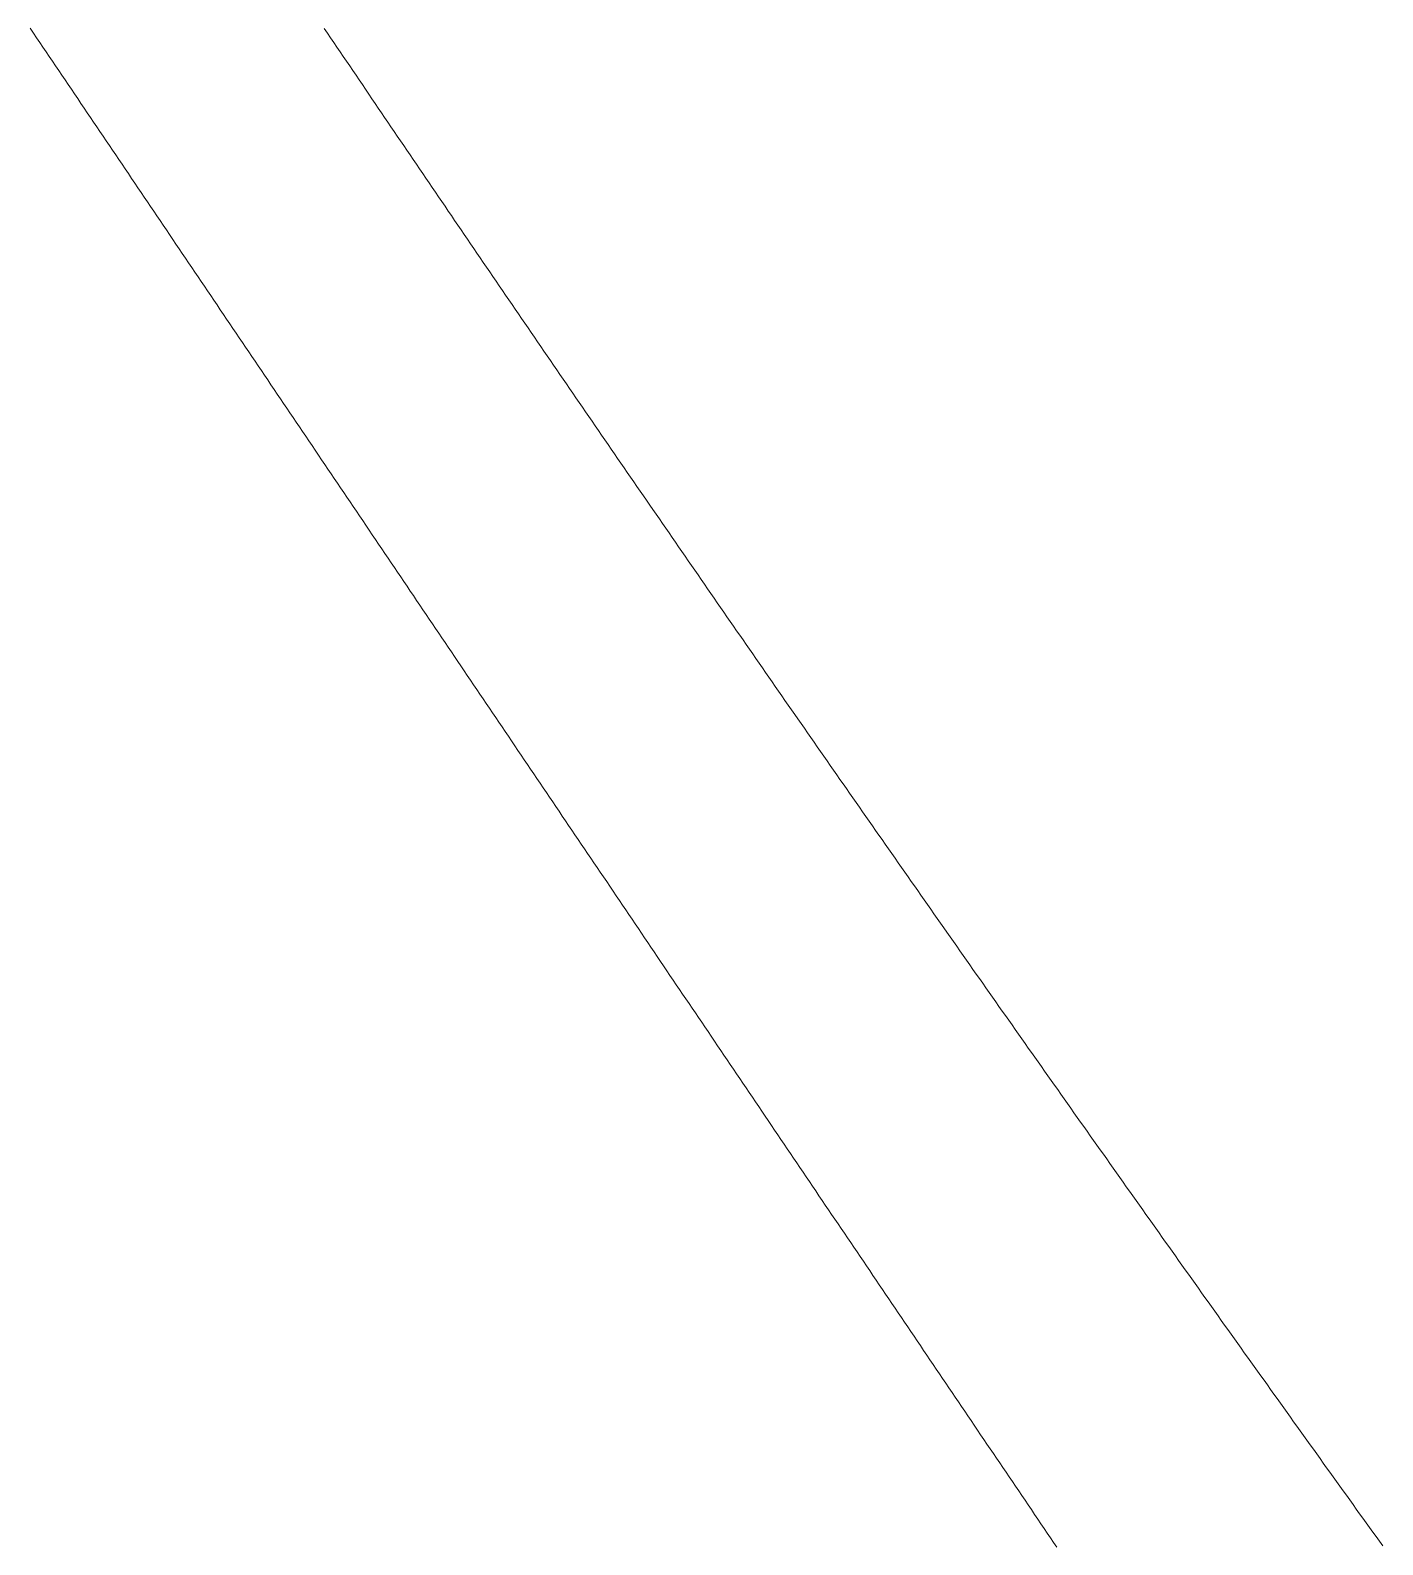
# Model space of a CAD drawing. Extents: x 174934 to 192674, y 648863 to 672607.
# Drawn here: x 180259.74 to 180283.64, y 660958.59 to 660985.36 of the extents above; entities that cross this region are included whole.
import ezdxf

# ---------------------------------------------------------------- set-up
doc = ezdxf.new("R2010")
doc.units = 0
doc.layers.add('pbitul', color=14, linetype='Continuous', lineweight=0)

msp = doc.modelspace()

# ---------------------------------------------------------------- linework, layer by layer
at = {"layer": 'pbitul', "flags": 128}
for points in [[(180277.88, 660958.547), (180277.824, 660958.63), (180277.768, 660958.713), (180277.712, 660958.796), (180277.656, 660958.879), (180277.6, 660958.962), (180277.544, 660959.044), (180277.488, 660959.127), (180277.432, 660959.21), (180277.376, 660959.293), (180277.32, 660959.376), (180277.264, 660959.458), (180277.208, 660959.541), (180277.152, 660959.624), (180277.096, 660959.707), (180277.04, 660959.79), (180276.984, 660959.873), (180276.928, 660959.955), (180276.872, 660960.038), (180276.816, 660960.121), (180276.76, 660960.204), (180276.703, 660960.287), (180276.647, 660960.37), (180276.591, 660960.452), (180276.535, 660960.535), (180276.479, 660960.618), (180276.423, 660960.701), (180276.367, 660960.784), (180276.311, 660960.867), (180276.255, 660960.949), (180276.199, 660961.032), (180276.143, 660961.115), (180276.087, 660961.198), (180276.031, 660961.281), (180275.975, 660961.364), (180275.919, 660961.446), (180275.863, 660961.529), (180275.807, 660961.612), (180275.751, 660961.695), (180275.695, 660961.778), (180275.639, 660961.861), (180275.583, 660961.943), (180275.527, 660962.026), (180275.471, 660962.109), (180275.415, 660962.192), (180275.359, 660962.275), (180275.303, 660962.358), (180275.247, 660962.44), (180275.191, 660962.523), (180275.135, 660962.606), (180275.079, 660962.689), (180275.023, 660962.772), (180274.967, 660962.855), (180274.911, 660962.938), (180274.855, 660963.02), (180274.799, 660963.103), (180274.743, 660963.186), (180274.687, 660963.269), (180274.631, 660963.352), (180274.575, 660963.435), (180274.519, 660963.517), (180274.463, 660963.6), (180274.407, 660963.683), (180274.351, 660963.766), (180274.295, 660963.849), (180274.239, 660963.932), (180274.183, 660964.014), (180274.127, 660964.097), (180274.071, 660964.18), (180274.015, 660964.263), (180273.959, 660964.346), (180273.903, 660964.429), (180273.847, 660964.511), (180273.791, 660964.594), (180273.735, 660964.677), (180273.679, 660964.76), (180273.623, 660964.843), (180273.567, 660964.926), (180273.511, 660965.009), (180273.455, 660965.091), (180273.399, 660965.174), (180273.342, 660965.257), (180273.286, 660965.34), (180273.23, 660965.423), (180273.174, 660965.506), (180273.118, 660965.588), (180273.062, 660965.671), (180273.006, 660965.754), (180272.95, 660965.837), (180272.894, 660965.92), (180272.838, 660966.003), (180272.782, 660966.086), (180272.726, 660966.168), (180272.67, 660966.251), (180272.614, 660966.334), (180272.558, 660966.417), (180272.502, 660966.5), (180272.446, 660966.583), (180272.39, 660966.665), (180272.334, 660966.748), (180272.278, 660966.831), (180272.222, 660966.914), (180272.166, 660966.997), (180272.11, 660967.08), (180272.054, 660967.163), (180271.998, 660967.245), (180271.942, 660967.328), (180271.886, 660967.411), (180271.83, 660967.494), (180271.774, 660967.577), (180271.718, 660967.66), (180271.662, 660967.742), (180271.606, 660967.825), (180271.55, 660967.908), (180271.494, 660967.991), (180271.438, 660968.074), (180271.382, 660968.157), (180271.326, 660968.24), (180271.27, 660968.322), (180271.214, 660968.405), (180271.158, 660968.488), (180271.102, 660968.571), (180271.046, 660968.654), (180270.99, 660968.737), (180270.934, 660968.82), (180270.878, 660968.902), (180270.822, 660968.985), (180270.766, 660969.068), (180270.71, 660969.151), (180270.654, 660969.234), (180270.598, 660969.317), (180270.543, 660969.4), (180270.487, 660969.482), (180270.431, 660969.565), (180270.375, 660969.648), (180270.319, 660969.731), (180270.263, 660969.814), (180270.207, 660969.897), (180270.151, 660969.98), (180270.095, 660970.062), (180270.039, 660970.145), (180269.983, 660970.228), (180269.927, 660970.311), (180269.871, 660970.394), (180269.815, 660970.477), (180269.759, 660970.56), (180269.703, 660970.642), (180269.647, 660970.725), (180269.591, 660970.808), (180269.535, 660970.891), (180269.479, 660970.974), (180269.423, 660971.057), (180269.367, 660971.14), (180269.311, 660971.222), (180269.255, 660971.305), (180269.199, 660971.388), (180269.143, 660971.471), (180269.087, 660971.554), (180269.031, 660971.637), (180268.975, 660971.72), (180268.919, 660971.802), (180268.863, 660971.885), (180268.807, 660971.968), (180268.751, 660972.051), (180268.695, 660972.134), (180268.639, 660972.217), (180268.583, 660972.3), (180268.527, 660972.382), (180268.471, 660972.465), (180268.415, 660972.548), (180268.359, 660972.631), (180268.303, 660972.714), (180268.247, 660972.797), (180268.191, 660972.88), (180268.135, 660972.962), (180268.079, 660973.045), (180268.023, 660973.128), (180267.967, 660973.211), (180267.911, 660973.294), (180267.855, 660973.377), (180267.799, 660973.46), (180267.743, 660973.543), (180267.687, 660973.625), (180267.631, 660973.708), (180267.575, 660973.791), (180267.519, 660973.874), (180267.463, 660973.957), (180267.407, 660974.04), (180267.351, 660974.123), (180267.295, 660974.205), (180267.239, 660974.288), (180267.184, 660974.371), (180267.128, 660974.454), (180267.072, 660974.537), (180267.016, 660974.62), (180266.96, 660974.703), (180266.904, 660974.786), (180266.848, 660974.868), (180266.792, 660974.951), (180266.736, 660975.034), (180266.68, 660975.117), (180266.624, 660975.2), (180266.568, 660975.283), (180266.512, 660975.366), (180266.456, 660975.448), (180266.4, 660975.531), (180266.344, 660975.614), (180266.288, 660975.697), (180266.232, 660975.78), (180266.176, 660975.863), (180266.12, 660975.946), (180266.064, 660976.029), (180266.008, 660976.111), (180265.952, 660976.194), (180265.896, 660976.277), (180265.84, 660976.36), (180265.784, 660976.443), (180265.728, 660976.526), (180265.672, 660976.609), (180265.616, 660976.692), (180265.56, 660976.774), (180265.504, 660976.857), (180265.448, 660976.94), (180265.393, 660977.023), (180265.337, 660977.106), (180265.281, 660977.189), (180265.225, 660977.272), (180265.169, 660977.355), (180265.113, 660977.437), (180265.057, 660977.52), (180265.001, 660977.603), (180264.945, 660977.686), (180264.889, 660977.769), (180264.833, 660977.852), (180264.777, 660977.935), (180264.721, 660978.018), (180264.665, 660978.1), (180264.609, 660978.183), (180264.553, 660978.266), (180264.497, 660978.349), (180264.441, 660978.432), (180264.385, 660978.515), (180264.329, 660978.598), (180264.273, 660978.681), (180264.217, 660978.763), (180264.161, 660978.846), (180264.105, 660978.929), (180264.049, 660979.012), (180263.993, 660979.095), (180263.938, 660979.178), (180263.882, 660979.261), (180263.826, 660979.344), (180263.77, 660979.426), (180263.714, 660979.509), (180263.658, 660979.592), (180263.602, 660979.675), (180263.546, 660979.758), (180263.49, 660979.841), (180263.434, 660979.924), (180263.378, 660980.007), (180263.322, 660980.089), (180263.266, 660980.172), (180263.21, 660980.255), (180263.154, 660980.338), (180263.098, 660980.421), (180263.042, 660980.504), (180262.986, 660980.587), (180262.93, 660980.67), (180262.874, 660980.753), (180262.818, 660980.835), (180262.763, 660980.918), (180262.707, 660981.001), (180262.651, 660981.084), (180262.595, 660981.167), (180262.539, 660981.25), (180262.483, 660981.333), (180262.427, 660981.416), (180262.371, 660981.498), (180262.315, 660981.581), (180262.259, 660981.664), (180262.203, 660981.747), (180262.147, 660981.83), (180262.091, 660981.913), (180262.035, 660981.996), (180261.979, 660982.079), (180261.923, 660982.162), (180261.867, 660982.244), (180261.811, 660982.327), (180261.755, 660982.41), (180261.7, 660982.493), (180261.644, 660982.576), (180261.588, 660982.659), (180261.532, 660982.742), (180261.476, 660982.825), (180261.42, 660982.908), (180261.364, 660982.99), (180261.308, 660983.073), (180261.252, 660983.156), (180261.196, 660983.239), (180261.14, 660983.322), (180261.084, 660983.405), (180261.028, 660983.488), (180260.972, 660983.571), (180260.916, 660983.654), (180260.86, 660983.736), (180260.804, 660983.819), (180260.749, 660983.902), (180260.693, 660983.985), (180260.637, 660984.068), (180260.581, 660984.151), (180260.525, 660984.234), (180260.469, 660984.317), (180260.413, 660984.4), (180260.357, 660984.482), (180260.301, 660984.565), (180260.245, 660984.648), (180260.189, 660984.731), (180260.133, 660984.814), (180260.077, 660984.897), (180260.021, 660984.98), (180259.965, 660985.063), (180259.909, 660985.146), (180259.854, 660985.228), (180259.798, 660985.311), (180259.742, 660985.394)], [(180264.937, 660985.392), (180264.993, 660985.309), (180265.049, 660985.227), (180265.105, 660985.144), (180265.161, 660985.061), (180265.217, 660984.978), (180265.273, 660984.895), (180265.329, 660984.813), (180265.386, 660984.73), (180265.442, 660984.647), (180265.498, 660984.564), (180265.554, 660984.481), (180265.61, 660984.399), (180265.666, 660984.316), (180265.722, 660984.233), (180265.778, 660984.15), (180265.834, 660984.067), (180265.89, 660983.985), (180265.947, 660983.902), (180266.003, 660983.819), (180266.059, 660983.736), (180266.115, 660983.654), (180266.171, 660983.571), (180266.227, 660983.488), (180266.284, 660983.406), (180266.34, 660983.323), (180266.396, 660983.24), (180266.452, 660983.157), (180266.508, 660983.075), (180266.565, 660982.992), (180266.621, 660982.909), (180266.677, 660982.827), (180266.733, 660982.744), (180266.79, 660982.661), (180266.846, 660982.579), (180266.902, 660982.496), (180266.958, 660982.413), (180267.015, 660982.331), (180267.071, 660982.248), (180267.127, 660982.165), (180267.184, 660982.083), (180267.24, 660982), (180267.296, 660981.917), (180267.353, 660981.835), (180267.409, 660981.752), (180267.465, 660981.669), (180267.522, 660981.587), (180267.578, 660981.504), (180267.634, 660981.422), (180267.691, 660981.339), (180267.747, 660981.256), (180267.803, 660981.174), (180267.86, 660981.091), (180267.916, 660981.009), (180267.973, 660980.926), (180268.029, 660980.844), (180268.085, 660980.761), (180268.142, 660980.678), (180268.198, 660980.596), (180268.255, 660980.513), (180268.311, 660980.431), (180268.368, 660980.348), (180268.424, 660980.266), (180268.48, 660980.183), (180268.537, 660980.101), (180268.593, 660980.018), (180268.65, 660979.936), (180268.706, 660979.853), (180268.763, 660979.771), (180268.819, 660979.688), (180268.876, 660979.606), (180268.932, 660979.523), (180268.989, 660979.441), (180269.046, 660979.358), (180269.102, 660979.276), (180269.159, 660979.193), (180269.215, 660979.111), (180269.272, 660979.028), (180269.328, 660978.946), (180269.385, 660978.863), (180269.442, 660978.781), (180269.498, 660978.698), (180269.555, 660978.616), (180269.611, 660978.534), (180269.668, 660978.451), (180269.725, 660978.369), (180269.781, 660978.286), (180269.838, 660978.204), (180269.895, 660978.122), (180269.951, 660978.039), (180270.008, 660977.957), (180270.065, 660977.874), (180270.121, 660977.792), (180270.178, 660977.71), (180270.235, 660977.627), (180270.291, 660977.545), (180270.348, 660977.462), (180270.405, 660977.38), (180270.461, 660977.298), (180270.518, 660977.215), (180270.575, 660977.133), (180270.632, 660977.051), (180270.688, 660976.968), (180270.745, 660976.886), (180270.802, 660976.804), (180270.859, 660976.721), (180270.915, 660976.639), (180270.972, 660976.557), (180271.029, 660976.474), (180271.086, 660976.392), (180271.143, 660976.31), (180271.199, 660976.228), (180271.256, 660976.145), (180271.313, 660976.063), (180271.37, 660975.981), (180271.427, 660975.898), (180271.484, 660975.816), (180271.541, 660975.734), (180271.597, 660975.652), (180271.654, 660975.569), (180271.711, 660975.487), (180271.768, 660975.405), (180271.825, 660975.323), (180271.882, 660975.24), (180271.939, 660975.158), (180271.996, 660975.076), (180272.053, 660974.994), (180272.11, 660974.912), (180272.166, 660974.829), (180272.223, 660974.747), (180272.28, 660974.665), (180272.337, 660974.583), (180272.394, 660974.501), (180272.451, 660974.418), (180272.508, 660974.336), (180272.565, 660974.254), (180272.622, 660974.172), (180272.679, 660974.09), (180272.736, 660974.008), (180272.793, 660973.925), (180272.85, 660973.843), (180272.907, 660973.761), (180272.964, 660973.679), (180273.021, 660973.597), (180273.078, 660973.515), (180273.136, 660973.433), (180273.193, 660973.35), (180273.25, 660973.268), (180273.307, 660973.186), (180273.364, 660973.104), (180273.421, 660973.022), (180273.478, 660972.94), (180273.535, 660972.858), (180273.592, 660972.776), (180273.649, 660972.694), (180273.707, 660972.612), (180273.764, 660972.53), (180273.821, 660972.448), (180273.878, 660972.365), (180273.935, 660972.283), (180273.992, 660972.201), (180274.05, 660972.119), (180274.107, 660972.037), (180274.164, 660971.955), (180274.221, 660971.873), (180274.278, 660971.791), (180274.336, 660971.709), (180274.393, 660971.627), (180274.45, 660971.545), (180274.507, 660971.463), (180274.564, 660971.381), (180274.622, 660971.299), (180274.679, 660971.217), (180274.736, 660971.135), (180274.793, 660971.053), (180274.851, 660970.971), (180274.908, 660970.889), (180274.965, 660970.807), (180275.023, 660970.725), (180275.08, 660970.643), (180275.137, 660970.562), (180275.195, 660970.48), (180275.252, 660970.398), (180275.309, 660970.316), (180275.367, 660970.234), (180275.424, 660970.152), (180275.481, 660970.07), (180275.539, 660969.988), (180275.596, 660969.906), (180275.653, 660969.824), (180275.711, 660969.742), (180275.768, 660969.66), (180275.826, 660969.579), (180275.883, 660969.497), (180275.94, 660969.415), (180275.998, 660969.333), (180276.055, 660969.251), (180276.113, 660969.169), (180276.17, 660969.087), (180276.228, 660969.006), (180276.285, 660968.924), (180276.343, 660968.842), (180276.4, 660968.76), (180276.457, 660968.678), (180276.515, 660968.596), (180276.572, 660968.515), (180276.63, 660968.433), (180276.687, 660968.351), (180276.745, 660968.269), (180276.803, 660968.187), (180276.86, 660968.105), (180276.918, 660968.024), (180276.975, 660967.942), (180277.033, 660967.86), (180277.09, 660967.778), (180277.148, 660967.697), (180277.205, 660967.615), (180277.263, 660967.533), (180277.321, 660967.451), (180277.378, 660967.37), (180277.436, 660967.288), (180277.493, 660967.206), (180277.551, 660967.124), (180277.609, 660967.043), (180277.666, 660966.961), (180277.724, 660966.879), (180277.782, 660966.797), (180277.839, 660966.716), (180277.897, 660966.634), (180277.954, 660966.552), (180278.012, 660966.471), (180278.07, 660966.389), (180278.128, 660966.307), (180278.185, 660966.226), (180278.243, 660966.144), (180278.301, 660966.062), (180278.358, 660965.981), (180278.416, 660965.899), (180278.474, 660965.817), (180278.532, 660965.736), (180278.589, 660965.654), (180278.647, 660965.572), (180278.705, 660965.491), (180278.763, 660965.409), (180278.82, 660965.328), (180278.878, 660965.246), (180278.936, 660965.164), (180278.994, 660965.083), (180279.052, 660965.001), (180279.109, 660964.919), (180279.167, 660964.838), (180279.225, 660964.756), (180279.283, 660964.675), (180279.341, 660964.593), (180279.399, 660964.512), (180279.456, 660964.43), (180279.514, 660964.348), (180279.572, 660964.267), (180279.63, 660964.185), (180279.688, 660964.104), (180279.746, 660964.022), (180279.804, 660963.941), (180279.862, 660963.859), (180279.919, 660963.778), (180279.977, 660963.696), (180280.035, 660963.615), (180280.093, 660963.533), (180280.151, 660963.452), (180280.209, 660963.37), (180280.267, 660963.289), (180280.325, 660963.207), (180280.383, 660963.126), (180280.441, 660963.044), (180280.499, 660962.963), (180280.557, 660962.881), (180280.615, 660962.8), (180280.673, 660962.718), (180280.731, 660962.637), (180280.789, 660962.555), (180280.847, 660962.474), (180280.905, 660962.393), (180280.963, 660962.311), (180281.021, 660962.23), (180281.079, 660962.148), (180281.137, 660962.067), (180281.195, 660961.985), (180281.253, 660961.904), (180281.311, 660961.823), (180281.37, 660961.741), (180281.428, 660961.66), (180281.486, 660961.578), (180281.544, 660961.497), (180281.602, 660961.416), (180281.66, 660961.334), (180281.718, 660961.253), (180281.776, 660961.172), (180281.835, 660961.09), (180281.893, 660961.009), (180281.951, 660960.928), (180282.009, 660960.846), (180282.067, 660960.765), (180282.125, 660960.684), (180282.184, 660960.602), (180282.242, 660960.521), (180282.3, 660960.44), (180282.358, 660960.358), (180282.416, 660960.277), (180282.475, 660960.196), (180282.533, 660960.114), (180282.591, 660960.033), (180282.649, 660959.952), (180282.708, 660959.871), (180282.766, 660959.789), (180282.824, 660959.708), (180282.882, 660959.627), (180282.941, 660959.545), (180282.999, 660959.464), (180283.057, 660959.383), (180283.116, 660959.302), (180283.174, 660959.22), (180283.232, 660959.139), (180283.291, 660959.058), (180283.349, 660958.977), (180283.407, 660958.896), (180283.466, 660958.814), (180283.524, 660958.733), (180283.582, 660958.652), (180283.641, 660958.571)]]:
    msp.add_lwpolyline(points, dxfattribs=at)

doc.saveas('drawing.dxf')
